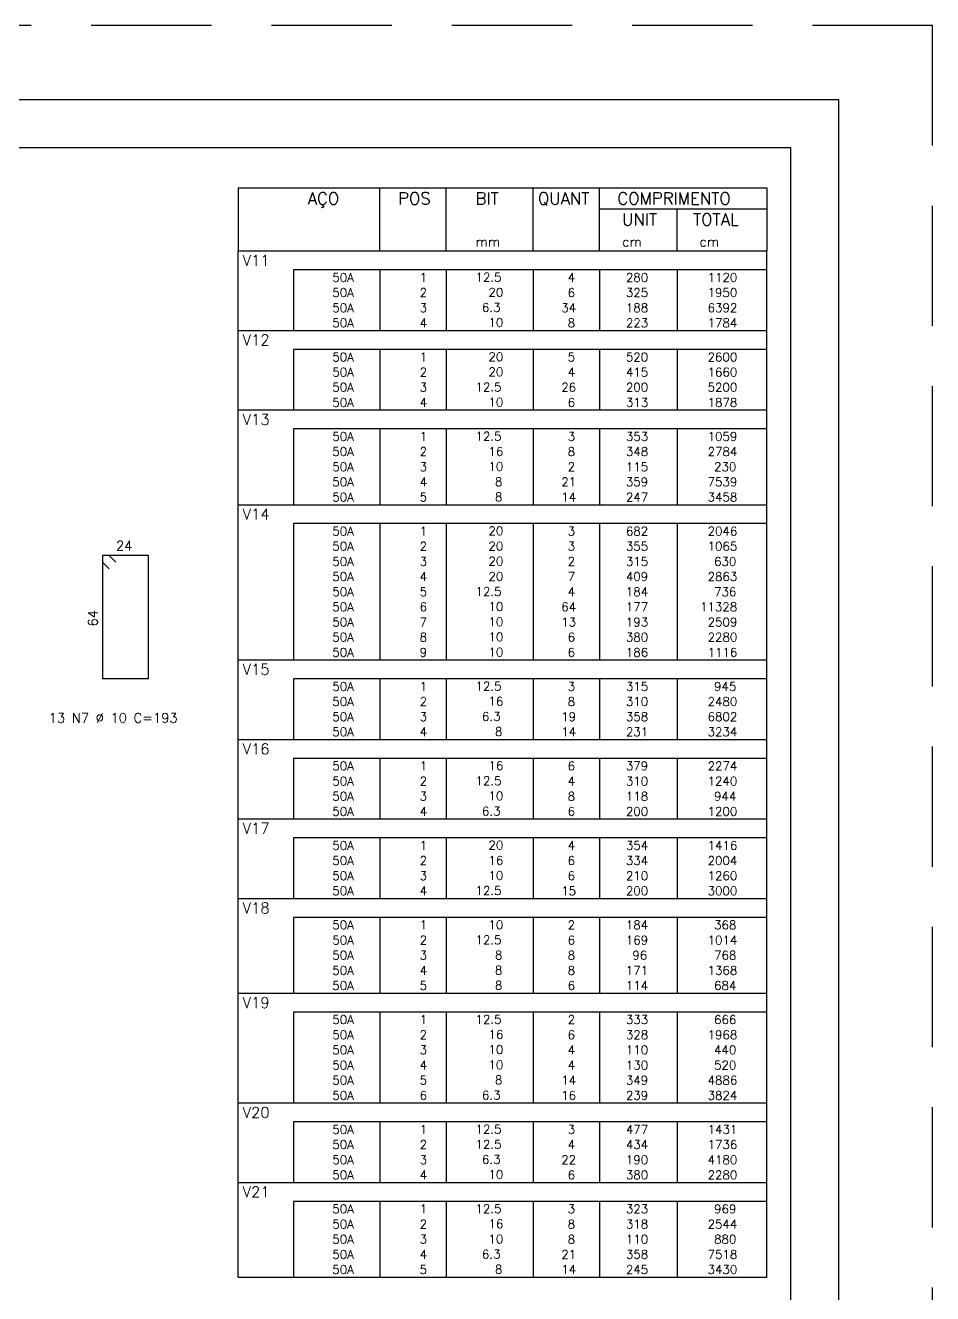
# Model space of a CAD drawing. Extents: x -2.3 to 85.7, y -1.9 to 60.6.
# Drawn here: x 66.86 to 85.73, y 34.23 to 60.61 of the extents above; entities that cross this region are included whole.
import ezdxf

# ---------------------------------------------------------------- set-up
doc = ezdxf.new("R2010")
doc.units = 0
doc.header["$MEASUREMENT"] = 0
doc.linetypes.add('HIDDEN', pattern=[0.375, 0.25, -0.125])
doc.layers.get('0').update_dxf_attribs({"linetype": 'CONTINUOUS'})
doc.layers.get('Defpoints').update_dxf_attribs({"linetype": 'CONTINUOUS'})
for name, color, linetype in [('ARQ_FOLHA', 7, 'CONTINUOUS'), ('PENA_02', 2, 'CONTINUOUS'), ('PENA_03', 3, 'CONTINUOUS'), ('PENA_05', 5, 'CONTINUOUS')]:
    doc.layers.add(name, color=color, linetype=linetype)
doc.styles.get("Standard").update_dxf_attribs({"font": 'ROMANS.SHX'})

# ---------------------------------------------------------------- blocks, each defined once
blk = doc.blocks.new('FOLHA A1 - 841 X 594')
at = {"layer": 'ARQ_FOLHA', "color": 1}
for points in [[(-841, 0), (0, 0), (0, 594), (-841, 594)], [(-816, 10), (-10, 10), (-10, 584), (-816, 584)]]:
    blk.add_lwpolyline(points, close=True, dxfattribs=at)
at = {"layer": 'Defpoints', "color": 8, "linetype": 'HIDDEN', "ltscale": 100}
blk.add_lwpolyline([(-860.5, 609.5), (-860.5, -15.5), (19.5, -15.5), (19.5, 609.5)], close=True, dxfattribs=at)
blk = doc.blocks.new('*U23')
blk.add_blockref('FOLHA A1 - 841 X 594', (0, 0))

msp = doc.modelspace()

# ---------------------------------------------------------------- linework, layer by layer
at = {"layer": 'PENA_02', "linetype": 'Continuous'}
for p, q in [((71.28, 57.227), (71.28, 55.914)), ((71.28, 57.227), (82.28, 57.227)), ((74.23, 55.914), (74.23, 57.227)), ((75.61, 55.914), (75.61, 57.227)), ((77.42, 55.914), (77.42, 57.227)), ((78.8, 55.914), (78.8, 57.227)), ((82.28, 57.227), (82.28, 55.914)), ((78.8, 56.789), (82.28, 56.789)), ((80.41, 55.914), (80.41, 56.789)), ((71.28, 55.914), (82.28, 55.914)), ((71.28, 55.521), (71.28, 55.914)), ((71.28, 55.914), (82.28, 55.914)), ((82.28, 55.521), (82.28, 55.914)), ((71.28, 55.206), (71.28, 55.521)), ((82.28, 55.521), (72.43, 55.521)), ((72.43, 55.521), (72.43, 55.206)), ((74.23, 55.521), (74.23, 55.206)), ((75.61, 55.521), (75.61, 55.206)), ((77.42, 55.521), (77.42, 55.206)), ((78.8, 55.521), (78.8, 55.206)), ((80.41, 55.521), (80.41, 55.206)), ((82.28, 55.206), (82.28, 55.521)), ((71.28, 54.891), (71.28, 55.206)), ((72.43, 55.206), (72.43, 54.891)), ((74.23, 55.206), (74.23, 54.891)), ((75.61, 55.206), (75.61, 54.891)), ((77.42, 55.206), (77.42, 54.891)), ((78.8, 55.206), (78.8, 54.891)), ((80.41, 55.206), (80.41, 54.891)), ((82.28, 54.891), (82.28, 55.206)), ((71.28, 54.576), (71.28, 54.891)), ((72.43, 54.891), (72.43, 54.576)), ((74.23, 54.891), (74.23, 54.576)), ((75.61, 54.891), (75.61, 54.576)), ((77.42, 54.891), (77.42, 54.576)), ((78.8, 54.891), (78.8, 54.576)), ((80.41, 54.891), (80.41, 54.576)), ((82.28, 54.576), (82.28, 54.891)), ((71.28, 54.261), (71.28, 54.576)), ((72.43, 54.576), (72.43, 54.261)), ((74.23, 54.576), (74.23, 54.261)), ((75.61, 54.576), (75.61, 54.261)), ((77.42, 54.576), (77.42, 54.261)), ((78.8, 54.576), (78.8, 54.261)), ((80.41, 54.576), (80.41, 54.261)), ((82.28, 54.261), (82.28, 54.576)), ((71.28, 53.867), (71.28, 54.261)), ((71.28, 54.261), (82.28, 54.261)), ((82.28, 53.867), (82.28, 54.261)), ((71.28, 53.552), (71.28, 53.867)), ((82.28, 53.867), (72.43, 53.867)), ((72.43, 53.867), (72.43, 53.552)), ((74.23, 53.867), (74.23, 53.552)), ((75.61, 53.867), (75.61, 53.552)), ((77.42, 53.867), (77.42, 53.552)), ((78.8, 53.867), (78.8, 53.552)), ((80.41, 53.867), (80.41, 53.552)), ((82.28, 53.552), (82.28, 53.867)), ((71.28, 53.237), (71.28, 53.552)), ((72.43, 53.552), (72.43, 53.237)), ((74.23, 53.552), (74.23, 53.237)), ((75.61, 53.552), (75.61, 53.237)), ((77.42, 53.552), (77.42, 53.237)), ((78.8, 53.552), (78.8, 53.237)), ((80.41, 53.552), (80.41, 53.237)), ((82.28, 53.237), (82.28, 53.552)), ((71.28, 52.922), (71.28, 53.237)), ((72.43, 53.237), (72.43, 52.922)), ((74.23, 53.237), (74.23, 52.922)), ((75.61, 53.237), (75.61, 52.922)), ((77.42, 53.237), (77.42, 52.922)), ((78.8, 53.237), (78.8, 52.922)), ((80.41, 53.237), (80.41, 52.922)), ((82.28, 52.922), (82.28, 53.237)), ((71.28, 52.607), (71.28, 52.922)), ((72.43, 52.922), (72.43, 52.607)), ((74.23, 52.922), (74.23, 52.607)), ((75.61, 52.922), (75.61, 52.607)), ((77.42, 52.922), (77.42, 52.607)), ((78.8, 52.922), (78.8, 52.607)), ((80.41, 52.922), (80.41, 52.607)), ((82.28, 52.607), (82.28, 52.922)), ((71.28, 52.213), (71.28, 52.607)), ((71.28, 52.607), (82.28, 52.607)), ((82.28, 52.213), (82.28, 52.607)), ((71.28, 51.898), (71.28, 52.213)), ((82.28, 52.213), (72.43, 52.213)), ((72.43, 52.213), (72.43, 51.898)), ((74.23, 52.213), (74.23, 51.898)), ((75.61, 52.213), (75.61, 51.898)), ((77.42, 52.213), (77.42, 51.898)), ((78.8, 52.213), (78.8, 51.898)), ((80.41, 52.213), (80.41, 51.898)), ((82.28, 51.898), (82.28, 52.213)), ((71.28, 51.583), (71.28, 51.898)), ((72.43, 51.898), (72.43, 51.583)), ((74.23, 51.898), (74.23, 51.583)), ((75.61, 51.898), (75.61, 51.583)), ((77.42, 51.898), (77.42, 51.583)), ((78.8, 51.898), (78.8, 51.583)), ((80.41, 51.898), (80.41, 51.583)), ((82.28, 51.583), (82.28, 51.898)), ((71.28, 51.268), (71.28, 51.583)), ((72.43, 51.583), (72.43, 51.268)), ((74.23, 51.583), (74.23, 51.268)), ((75.61, 51.583), (75.61, 51.268)), ((77.42, 51.583), (77.42, 51.268)), ((78.8, 51.583), (78.8, 51.268)), ((80.41, 51.583), (80.41, 51.268)), ((82.28, 51.268), (82.28, 51.583)), ((71.28, 50.953), (71.28, 51.268)), ((72.43, 51.268), (72.43, 50.953)), ((74.23, 51.268), (74.23, 50.953)), ((75.61, 51.268), (75.61, 50.953)), ((77.42, 51.268), (77.42, 50.953)), ((78.8, 51.268), (78.8, 50.953)), ((80.41, 51.268), (80.41, 50.953)), ((82.28, 50.953), (82.28, 51.268)), ((71.28, 50.638), (71.28, 50.953)), ((72.43, 50.953), (72.43, 50.638)), ((74.23, 50.953), (74.23, 50.638)), ((75.61, 50.953), (75.61, 50.638)), ((77.42, 50.953), (77.42, 50.638)), ((78.8, 50.953), (78.8, 50.638)), ((80.41, 50.953), (80.41, 50.638)), ((82.28, 50.638), (82.28, 50.953)), ((71.28, 50.244), (71.28, 50.638)), ((71.28, 50.638), (82.28, 50.638)), ((82.28, 50.244), (82.28, 50.638)), ((71.28, 49.929), (71.28, 50.244)), ((82.28, 50.244), (72.43, 50.244)), ((72.43, 50.244), (72.43, 49.929)), ((74.23, 50.244), (74.23, 49.929)), ((75.61, 50.244), (75.61, 49.929)), ((77.42, 50.244), (77.42, 49.929)), ((78.8, 50.244), (78.8, 49.929)), ((80.41, 50.244), (80.41, 49.929)), ((82.28, 49.929), (82.28, 50.244)), ((71.28, 49.614), (71.28, 49.929)), ((72.43, 49.929), (72.43, 49.614)), ((74.23, 49.929), (74.23, 49.614)), ((75.61, 49.929), (75.61, 49.614)), ((77.42, 49.929), (77.42, 49.614)), ((78.8, 49.929), (78.8, 49.614)), ((80.41, 49.929), (80.41, 49.614)), ((82.28, 49.614), (82.28, 49.929)), ((71.28, 49.299), (71.28, 49.614)), ((72.43, 49.614), (72.43, 49.299)), ((74.23, 49.614), (74.23, 49.299)), ((75.61, 49.614), (75.61, 49.299)), ((77.42, 49.614), (77.42, 49.299)), ((78.8, 49.614), (78.8, 49.299)), ((80.41, 49.614), (80.41, 49.299)), ((82.28, 49.299), (82.28, 49.614)), ((71.28, 48.984), (71.28, 49.299)), ((72.43, 49.299), (72.43, 48.984)), ((74.23, 49.299), (74.23, 48.984)), ((75.61, 49.299), (75.61, 48.984)), ((77.42, 49.299), (77.42, 48.984)), ((78.8, 49.299), (78.8, 48.984)), ((80.41, 49.299), (80.41, 48.984)), ((82.28, 48.984), (82.28, 49.299)), ((71.28, 48.669), (71.28, 48.984)), ((72.43, 48.984), (72.43, 48.669)), ((74.23, 48.984), (74.23, 48.669)), ((75.61, 48.984), (75.61, 48.669)), ((77.42, 48.984), (77.42, 48.669)), ((78.8, 48.984), (78.8, 48.669)), ((80.41, 48.984), (80.41, 48.669)), ((82.28, 48.669), (82.28, 48.984)), ((71.28, 48.354), (71.28, 48.669)), ((72.43, 48.669), (72.43, 48.354)), ((74.23, 48.669), (74.23, 48.354)), ((75.61, 48.669), (75.61, 48.354)), ((77.42, 48.669), (77.42, 48.354)), ((78.8, 48.669), (78.8, 48.354)), ((80.41, 48.669), (80.41, 48.354)), ((82.28, 48.354), (82.28, 48.669)), ((71.28, 48.039), (71.28, 48.354)), ((72.43, 48.354), (72.43, 48.039)), ((74.23, 48.354), (74.23, 48.039)), ((75.61, 48.354), (75.61, 48.039)), ((77.42, 48.354), (77.42, 48.039)), ((78.8, 48.354), (78.8, 48.039)), ((80.41, 48.354), (80.41, 48.039)), ((82.28, 48.039), (82.28, 48.354)), ((71.28, 47.724), (71.28, 48.039)), ((72.43, 48.039), (72.43, 47.724)), ((74.23, 48.039), (74.23, 47.724)), ((75.61, 48.039), (75.61, 47.724)), ((77.42, 48.039), (77.42, 47.724)), ((78.8, 48.039), (78.8, 47.724)), ((80.41, 48.039), (80.41, 47.724)), ((82.28, 47.724), (82.28, 48.039)), ((71.28, 47.409), (71.28, 47.724)), ((72.43, 47.724), (72.43, 47.409)), ((74.23, 47.724), (74.23, 47.409)), ((75.61, 47.724), (75.61, 47.409)), ((77.42, 47.724), (77.42, 47.409)), ((78.8, 47.724), (78.8, 47.409)), ((80.41, 47.724), (80.41, 47.409)), ((82.28, 47.409), (82.28, 47.724)), ((71.28, 47.016), (71.28, 47.409)), ((71.28, 47.409), (82.28, 47.409)), ((82.28, 47.016), (82.28, 47.409)), ((71.28, 46.701), (71.28, 47.016)), ((82.28, 47.016), (72.43, 47.016)), ((72.43, 47.016), (72.43, 46.701)), ((74.23, 47.016), (74.23, 46.701)), ((75.61, 47.016), (75.61, 46.701)), ((77.42, 47.016), (77.42, 46.701)), ((78.8, 47.016), (78.8, 46.701)), ((80.41, 47.016), (80.41, 46.701)), ((82.28, 46.701), (82.28, 47.016)), ((71.28, 46.386), (71.28, 46.701)), ((72.43, 46.701), (72.43, 46.386)), ((74.23, 46.701), (74.23, 46.386)), ((75.61, 46.701), (75.61, 46.386)), ((77.42, 46.701), (77.42, 46.386)), ((78.8, 46.701), (78.8, 46.386)), ((80.41, 46.701), (80.41, 46.386)), ((82.28, 46.386), (82.28, 46.701)), ((71.28, 46.071), (71.28, 46.386)), ((72.43, 46.386), (72.43, 46.071)), ((74.23, 46.386), (74.23, 46.071)), ((75.61, 46.386), (75.61, 46.071)), ((77.42, 46.386), (77.42, 46.071)), ((78.8, 46.386), (78.8, 46.071)), ((80.41, 46.386), (80.41, 46.071)), ((82.28, 46.071), (82.28, 46.386)), ((71.28, 45.756), (71.28, 46.071)), ((72.43, 46.071), (72.43, 45.756)), ((74.23, 46.071), (74.23, 45.756)), ((75.61, 46.071), (75.61, 45.756)), ((77.42, 46.071), (77.42, 45.756)), ((78.8, 46.071), (78.8, 45.756)), ((80.41, 46.071), (80.41, 45.756)), ((82.28, 45.756), (82.28, 46.071)), ((71.28, 45.362), (71.28, 45.756)), ((71.28, 45.756), (82.28, 45.756)), ((82.28, 45.362), (82.28, 45.756)), ((71.28, 45.047), (71.28, 45.362)), ((82.28, 45.362), (72.43, 45.362)), ((72.43, 45.362), (72.43, 45.047)), ((74.23, 45.362), (74.23, 45.047)), ((75.61, 45.362), (75.61, 45.047)), ((77.42, 45.362), (77.42, 45.047)), ((78.8, 45.362), (78.8, 45.047)), ((80.41, 45.362), (80.41, 45.047)), ((82.28, 45.047), (82.28, 45.362)), ((71.28, 44.732), (71.28, 45.047)), ((72.43, 45.047), (72.43, 44.732)), ((74.23, 45.047), (74.23, 44.732)), ((75.61, 45.047), (75.61, 44.732)), ((77.42, 45.047), (77.42, 44.732)), ((78.8, 45.047), (78.8, 44.732)), ((80.41, 45.047), (80.41, 44.732)), ((82.28, 44.732), (82.28, 45.047)), ((71.28, 44.417), (71.28, 44.732)), ((72.43, 44.732), (72.43, 44.417)), ((74.23, 44.732), (74.23, 44.417)), ((75.61, 44.732), (75.61, 44.417)), ((77.42, 44.732), (77.42, 44.417)), ((78.8, 44.732), (78.8, 44.417)), ((80.41, 44.732), (80.41, 44.417)), ((82.28, 44.417), (82.28, 44.732)), ((71.28, 44.102), (71.28, 44.417)), ((72.43, 44.417), (72.43, 44.102)), ((74.23, 44.417), (74.23, 44.102)), ((75.61, 44.417), (75.61, 44.102)), ((77.42, 44.417), (77.42, 44.102)), ((78.8, 44.417), (78.8, 44.102)), ((80.41, 44.417), (80.41, 44.102)), ((82.28, 44.102), (82.28, 44.417)), ((71.28, 43.708), (71.28, 44.102)), ((71.28, 44.102), (82.28, 44.102)), ((82.28, 43.708), (82.28, 44.102)), ((71.28, 43.393), (71.28, 43.708)), ((82.28, 43.708), (72.43, 43.708)), ((72.43, 43.708), (72.43, 43.393)), ((74.23, 43.708), (74.23, 43.393)), ((75.61, 43.708), (75.61, 43.393)), ((77.42, 43.708), (77.42, 43.393)), ((78.8, 43.708), (78.8, 43.393)), ((80.41, 43.708), (80.41, 43.393)), ((82.28, 43.393), (82.28, 43.708)), ((71.28, 43.078), (71.28, 43.393)), ((72.43, 43.393), (72.43, 43.078)), ((74.23, 43.393), (74.23, 43.078)), ((75.61, 43.393), (75.61, 43.078)), ((77.42, 43.393), (77.42, 43.078)), ((78.8, 43.393), (78.8, 43.078)), ((80.41, 43.393), (80.41, 43.078)), ((82.28, 43.078), (82.28, 43.393)), ((71.28, 42.763), (71.28, 43.078)), ((72.43, 43.078), (72.43, 42.763)), ((74.23, 43.078), (74.23, 42.763)), ((75.61, 43.078), (75.61, 42.763)), ((77.42, 43.078), (77.42, 42.763)), ((78.8, 43.078), (78.8, 42.763)), ((80.41, 43.078), (80.41, 42.763)), ((82.28, 42.763), (82.28, 43.078)), ((71.28, 42.448), (71.28, 42.763)), ((72.43, 42.763), (72.43, 42.448)), ((74.23, 42.763), (74.23, 42.448)), ((75.61, 42.763), (75.61, 42.448)), ((77.42, 42.763), (77.42, 42.448)), ((78.8, 42.763), (78.8, 42.448)), ((80.41, 42.763), (80.41, 42.448)), ((82.28, 42.448), (82.28, 42.763)), ((71.28, 42.054), (71.28, 42.448)), ((71.28, 42.448), (82.28, 42.448)), ((82.28, 42.054), (82.28, 42.448)), ((71.28, 41.739), (71.28, 42.054)), ((82.28, 42.054), (72.43, 42.054)), ((72.43, 42.054), (72.43, 41.739)), ((74.23, 42.054), (74.23, 41.739)), ((75.61, 42.054), (75.61, 41.739)), ((77.42, 42.054), (77.42, 41.739)), ((78.8, 42.054), (78.8, 41.739)), ((80.41, 42.054), (80.41, 41.739)), ((82.28, 41.739), (82.28, 42.054)), ((71.28, 41.424), (71.28, 41.739)), ((72.43, 41.739), (72.43, 41.424)), ((74.23, 41.739), (74.23, 41.424)), ((75.61, 41.739), (75.61, 41.424)), ((77.42, 41.739), (77.42, 41.424)), ((78.8, 41.739), (78.8, 41.424)), ((80.41, 41.739), (80.41, 41.424)), ((82.28, 41.424), (82.28, 41.739)), ((71.28, 41.109), (71.28, 41.424)), ((72.43, 41.424), (72.43, 41.109)), ((74.23, 41.424), (74.23, 41.109)), ((75.61, 41.424), (75.61, 41.109)), ((77.42, 41.424), (77.42, 41.109)), ((78.8, 41.424), (78.8, 41.109)), ((80.41, 41.424), (80.41, 41.109)), ((82.28, 41.109), (82.28, 41.424)), ((71.28, 40.794), (71.28, 41.109)), ((72.43, 41.109), (72.43, 40.794)), ((74.23, 41.109), (74.23, 40.794)), ((75.61, 41.109), (75.61, 40.794)), ((77.42, 41.109), (77.42, 40.794)), ((78.8, 41.109), (78.8, 40.794)), ((80.41, 41.109), (80.41, 40.794)), ((82.28, 40.794), (82.28, 41.109)), ((71.28, 40.479), (71.28, 40.794)), ((72.43, 40.794), (72.43, 40.479)), ((74.23, 40.794), (74.23, 40.479)), ((75.61, 40.794), (75.61, 40.479)), ((77.42, 40.794), (77.42, 40.479)), ((78.8, 40.794), (78.8, 40.479)), ((80.41, 40.794), (80.41, 40.479)), ((82.28, 40.479), (82.28, 40.794)), ((71.28, 40.086), (71.28, 40.479)), ((71.28, 40.479), (82.28, 40.479)), ((82.28, 40.086), (82.28, 40.479)), ((71.28, 39.771), (71.28, 40.086)), ((82.28, 40.086), (72.43, 40.086)), ((72.43, 40.086), (72.43, 39.771)), ((74.23, 40.086), (74.23, 39.771)), ((75.61, 40.086), (75.61, 39.771)), ((77.42, 40.086), (77.42, 39.771)), ((78.8, 40.086), (78.8, 39.771)), ((80.41, 40.086), (80.41, 39.771)), ((82.28, 39.771), (82.28, 40.086)), ((71.28, 39.456), (71.28, 39.771)), ((72.43, 39.771), (72.43, 39.456)), ((74.23, 39.771), (74.23, 39.456)), ((75.61, 39.771), (75.61, 39.456)), ((77.42, 39.771), (77.42, 39.456)), ((78.8, 39.771), (78.8, 39.456)), ((80.41, 39.771), (80.41, 39.456)), ((82.28, 39.456), (82.28, 39.771)), ((71.28, 39.141), (71.28, 39.456)), ((72.43, 39.456), (72.43, 39.141)), ((74.23, 39.456), (74.23, 39.141)), ((75.61, 39.456), (75.61, 39.141)), ((77.42, 39.456), (77.42, 39.141)), ((78.8, 39.456), (78.8, 39.141)), ((80.41, 39.456), (80.41, 39.141)), ((82.28, 39.141), (82.28, 39.456)), ((71.28, 38.826), (71.28, 39.141)), ((72.43, 39.141), (72.43, 38.826)), ((74.23, 39.141), (74.23, 38.826)), ((75.61, 39.141), (75.61, 38.826)), ((77.42, 39.141), (77.42, 38.826)), ((78.8, 39.141), (78.8, 38.826)), ((80.41, 39.141), (80.41, 38.826)), ((82.28, 38.826), (82.28, 39.141)), ((71.28, 38.511), (71.28, 38.826)), ((72.43, 38.826), (72.43, 38.511)), ((74.23, 38.826), (74.23, 38.511)), ((75.61, 38.826), (75.61, 38.511)), ((77.42, 38.826), (77.42, 38.511)), ((78.8, 38.826), (78.8, 38.511)), ((80.41, 38.826), (80.41, 38.511)), ((82.28, 38.511), (82.28, 38.826)), ((71.28, 38.196), (71.28, 38.511)), ((72.43, 38.511), (72.43, 38.196)), ((74.23, 38.511), (74.23, 38.196)), ((75.61, 38.511), (75.61, 38.196)), ((77.42, 38.511), (77.42, 38.196)), ((78.8, 38.511), (78.8, 38.196)), ((80.41, 38.511), (80.41, 38.196)), ((82.28, 38.196), (82.28, 38.511)), ((71.28, 37.802), (71.28, 38.196)), ((71.28, 38.196), (82.28, 38.196)), ((82.28, 37.802), (82.28, 38.196)), ((71.28, 37.487), (71.28, 37.802)), ((82.28, 37.802), (72.43, 37.802)), ((72.43, 37.802), (72.43, 37.487)), ((74.23, 37.802), (74.23, 37.487)), ((75.61, 37.802), (75.61, 37.487)), ((77.42, 37.802), (77.42, 37.487)), ((78.8, 37.802), (78.8, 37.487)), ((80.41, 37.802), (80.41, 37.487)), ((82.28, 37.487), (82.28, 37.802)), ((71.28, 37.172), (71.28, 37.487)), ((72.43, 37.487), (72.43, 37.172)), ((74.23, 37.487), (74.23, 37.172)), ((75.61, 37.487), (75.61, 37.172)), ((77.42, 37.487), (77.42, 37.172)), ((78.8, 37.487), (78.8, 37.172)), ((80.41, 37.487), (80.41, 37.172)), ((82.28, 37.172), (82.28, 37.487)), ((71.28, 36.857), (71.28, 37.172)), ((72.43, 37.172), (72.43, 36.857)), ((74.23, 37.172), (74.23, 36.857)), ((75.61, 37.172), (75.61, 36.857)), ((77.42, 37.172), (77.42, 36.857)), ((78.8, 37.172), (78.8, 36.857)), ((80.41, 37.172), (80.41, 36.857)), ((82.28, 36.857), (82.28, 37.172)), ((71.28, 36.542), (71.28, 36.857)), ((72.43, 36.857), (72.43, 36.542)), ((74.23, 36.857), (74.23, 36.542)), ((75.61, 36.857), (75.61, 36.542)), ((77.42, 36.857), (77.42, 36.542)), ((78.8, 36.857), (78.8, 36.542)), ((80.41, 36.857), (80.41, 36.542)), ((82.28, 36.542), (82.28, 36.857)), ((71.28, 36.148), (71.28, 36.542)), ((71.28, 36.542), (82.28, 36.542)), ((82.28, 36.148), (82.28, 36.542)), ((71.28, 35.833), (71.28, 36.148)), ((82.28, 36.148), (72.43, 36.148)), ((72.43, 36.148), (72.43, 35.833)), ((74.23, 36.148), (74.23, 35.833)), ((75.61, 36.148), (75.61, 35.833)), ((77.42, 36.148), (77.42, 35.833)), ((78.8, 36.148), (78.8, 35.833)), ((80.41, 36.148), (80.41, 35.833)), ((82.28, 35.833), (82.28, 36.148)), ((71.28, 35.518), (71.28, 35.833)), ((72.43, 35.833), (72.43, 35.518)), ((74.23, 35.833), (74.23, 35.518)), ((75.61, 35.833), (75.61, 35.518)), ((77.42, 35.833), (77.42, 35.518)), ((78.8, 35.833), (78.8, 35.518)), ((80.41, 35.833), (80.41, 35.518)), ((82.28, 35.518), (82.28, 35.833)), ((71.28, 35.203), (71.28, 35.518)), ((72.43, 35.518), (72.43, 35.203)), ((74.23, 35.518), (74.23, 35.203)), ((75.61, 35.518), (75.61, 35.203)), ((77.42, 35.518), (77.42, 35.203)), ((78.8, 35.518), (78.8, 35.203)), ((80.41, 35.518), (80.41, 35.203)), ((82.28, 35.203), (82.28, 35.518)), ((71.28, 34.888), (71.28, 35.203)), ((72.43, 35.203), (72.43, 34.888)), ((74.23, 35.203), (74.23, 34.888)), ((75.61, 35.203), (75.61, 34.888)), ((77.42, 35.203), (77.42, 34.888)), ((78.8, 35.203), (78.8, 34.888)), ((80.41, 35.203), (80.41, 34.888)), ((82.28, 34.888), (82.28, 35.203)), ((71.28, 34.573), (71.28, 34.888)), ((72.43, 34.888), (72.43, 34.573)), ((74.23, 34.888), (74.23, 34.573)), ((75.61, 34.888), (75.61, 34.573)), ((77.42, 34.888), (77.42, 34.573)), ((78.8, 34.888), (78.8, 34.573)), ((80.41, 34.888), (80.41, 34.573)), ((82.28, 34.573), (82.28, 34.888)), ((71.28, 34.573), (82.28, 34.573))]:
    msp.add_line(p, q, dxfattribs=at)
at = {"layer": 'PENA_05', "linetype": 'Continuous'}
for p, q in [((68.6, 49.584), (68.46, 49.584)), ((68.46, 49.584), (68.46, 47.024)), ((69.42, 49.584), (68.46, 49.584)), ((68.46, 49.584), (68.46, 49.444)), ((68.46, 49.444), (68.6, 49.304)), ((68.74, 49.444), (68.6, 49.584)), ((69.42, 47.024), (69.42, 49.584)), ((68.46, 47.024), (69.42, 47.024))]:
    msp.add_line(p, q, dxfattribs=at)

# ---------------------------------------------------------------- block references
at = {"xscale": 0.09999999999999938, "yscale": 0.09999999999999938, "zscale": 0.09999999999999938}
msp.add_blockref('*U23', (83.777, -0.344), dxfattribs=at)

# ---------------------------------------------------------------- texts
at = {"layer": 'PENA_02', "linetype": 'Continuous'}
for s, height, p in [('AÇO', 0.25, (72.73, 56.883)), ('POS', 0.25, (74.61, 56.883)), ('BIT', 0.25, (76.22, 56.883)), ('QUANT', 0.25, (77.517, 56.883)), ('COMPRIMENTO', 0.25, (79.17, 56.883)), ('UNIT', 0.25, (79.267, 56.446)), ('TOTAL', 0.25, (80.74, 56.446)), ('mm', 0.2, (76.22, 56.008)), ('cm', 0.2, (79.267, 56.008)), ('cm', 0.2, (80.877, 56.008)), ('V11', 0.225, (71.376, 55.605)), ('     50A', 0.18, (72.57, 55.273)), ('  1', 0.18, (74.81, 55.273)), ('   12.5', 0.18, (75.817, 55.279)), ('    4', 0.18, (77.6, 55.273)), ('    280', 0.18, (78.81, 55.273)), ('   1120', 0.18, (80.644, 55.273)), ('     50A', 0.18, (72.57, 54.958)), ('  2', 0.18, (74.81, 54.958)), ('     20', 0.18, (75.817, 54.964)), ('    6', 0.18, (77.6, 54.958)), ('    325', 0.18, (78.81, 54.958)), ('   1950', 0.18, (80.644, 54.958)), ('     50A', 0.18, (72.57, 54.643)), ('  3', 0.18, (74.81, 54.643)), ('    6.3', 0.18, (75.817, 54.649)), ('   34', 0.18, (77.6, 54.643)), ('    188', 0.18, (78.81, 54.643)), ('   6392', 0.18, (80.644, 54.643)), ('     50A', 0.18, (72.57, 54.328)), ('  4', 0.18, (74.81, 54.328)), ('     10', 0.18, (75.817, 54.334)), ('    8', 0.18, (77.6, 54.328)), ('    223', 0.18, (78.81, 54.328)), ('   1784', 0.18, (80.644, 54.328)), ('V12', 0.225, (71.376, 53.951)), ('     50A', 0.18, (72.57, 53.619)), ('  1', 0.18, (74.81, 53.619)), ('     20', 0.18, (75.817, 53.625)), ('    5', 0.18, (77.6, 53.619)), ('    520', 0.18, (78.81, 53.619)), ('   2600', 0.18, (80.644, 53.619)), ('     50A', 0.18, (72.57, 53.304)), ('  2', 0.18, (74.81, 53.304)), ('     20', 0.18, (75.817, 53.31)), ('    4', 0.18, (77.6, 53.304)), ('    415', 0.18, (78.81, 53.304)), ('   1660', 0.18, (80.644, 53.304)), ('     50A', 0.18, (72.57, 52.989)), ('  3', 0.18, (74.81, 52.989)), ('   12.5', 0.18, (75.817, 52.995)), ('   26', 0.18, (77.6, 52.989)), ('    200', 0.18, (78.81, 52.989)), ('   5200', 0.18, (80.644, 52.989)), ('     50A', 0.18, (72.57, 52.674)), ('  4', 0.18, (74.81, 52.674)), ('     10', 0.18, (75.817, 52.68)), ('    6', 0.18, (77.6, 52.674)), ('    313', 0.18, (78.81, 52.674)), ('   1878', 0.18, (80.644, 52.674)), ('V13', 0.225, (71.376, 52.298)), ('     50A', 0.18, (72.57, 51.966)), ('  1', 0.18, (74.81, 51.966)), ('   12.5', 0.18, (75.817, 51.971)), ('    3', 0.18, (77.6, 51.966)), ('    353', 0.18, (78.81, 51.966)), ('   1059', 0.18, (80.644, 51.966)), ('     50A', 0.18, (72.57, 51.651)), ('  2', 0.18, (74.81, 51.651)), ('     16', 0.18, (75.817, 51.656)), ('    8', 0.18, (77.6, 51.651)), ('    348', 0.18, (78.81, 51.651)), ('   2784', 0.18, (80.644, 51.651)), ('     50A', 0.18, (72.57, 51.336)), ('  3', 0.18, (74.81, 51.336)), ('     10', 0.18, (75.817, 51.341)), ('    2', 0.18, (77.6, 51.336)), ('    115', 0.18, (78.81, 51.336)), ('    230', 0.18, (80.644, 51.336)), ('     50A', 0.18, (72.57, 51.021)), ('  4', 0.18, (74.81, 51.021)), ('      8', 0.18, (75.817, 51.026)), ('   21', 0.18, (77.6, 51.021)), ('    359', 0.18, (78.81, 51.021)), ('   7539', 0.18, (80.644, 51.021)), ('     50A', 0.18, (72.57, 50.706)), ('  5', 0.18, (74.81, 50.706)), ('      8', 0.18, (75.817, 50.711)), ('   14', 0.18, (77.6, 50.706)), ('    247', 0.18, (78.81, 50.706)), ('   3458', 0.18, (80.644, 50.706)), ('V14', 0.225, (71.376, 50.329)), ('     50A', 0.18, (72.57, 49.997)), ('  1', 0.18, (74.81, 49.997)), ('     20', 0.18, (75.817, 50.002)), ('    3', 0.18, (77.6, 49.997)), ('    682', 0.18, (78.81, 49.997)), ('   2046', 0.18, (80.644, 49.997)), ('     50A', 0.18, (72.57, 49.682)), ('  2', 0.18, (74.81, 49.682)), ('     20', 0.18, (75.817, 49.687)), ('    3', 0.18, (77.6, 49.682)), ('    355', 0.18, (78.81, 49.682)), ('   1065', 0.18, (80.644, 49.682)), ('     50A', 0.18, (72.57, 49.367)), ('  3', 0.18, (74.81, 49.367)), ('     20', 0.18, (75.817, 49.372)), ('    2', 0.18, (77.6, 49.367)), ('    315', 0.18, (78.81, 49.367)), ('    630', 0.18, (80.644, 49.367)), ('     50A', 0.18, (72.57, 49.052)), ('  4', 0.18, (74.81, 49.052)), ('     20', 0.18, (75.817, 49.057)), ('    7', 0.18, (77.6, 49.052)), ('    409', 0.18, (78.81, 49.052)), ('   2863', 0.18, (80.644, 49.052)), ('     50A', 0.18, (72.57, 48.737)), ('  5', 0.18, (74.81, 48.737)), ('   12.5', 0.18, (75.817, 48.742)), ('    4', 0.18, (77.6, 48.737)), ('    184', 0.18, (78.81, 48.737)), ('    736', 0.18, (80.644, 48.737)), ('     50A', 0.18, (72.57, 48.422)), ('  6', 0.18, (74.81, 48.422)), ('     10', 0.18, (75.817, 48.427)), ('   64', 0.18, (77.6, 48.422)), ('    177', 0.18, (78.81, 48.422)), ('  11328', 0.18, (80.644, 48.422)), ('     50A', 0.18, (72.57, 48.107)), ('  7', 0.18, (74.81, 48.107)), ('     10', 0.18, (75.817, 48.112)), ('   13', 0.18, (77.6, 48.107)), ('    193', 0.18, (78.81, 48.107)), ('   2509', 0.18, (80.644, 48.107)), ('     50A', 0.18, (72.57, 47.792)), ('  8', 0.18, (74.81, 47.792)), ('     10', 0.18, (75.817, 47.797)), ('    6', 0.18, (77.6, 47.792)), ('    380', 0.18, (78.81, 47.792)), ('   2280', 0.18, (80.644, 47.792)), ('     50A', 0.18, (72.57, 47.477)), ('  9', 0.18, (74.81, 47.477)), ('     10', 0.18, (75.817, 47.482)), ('    6', 0.18, (77.6, 47.477)), ('    186', 0.18, (78.81, 47.477)), ('   1116', 0.18, (80.644, 47.477)), ('V15', 0.225, (71.376, 47.1)), ('   12.5', 0.18, (75.817, 46.774)), ('     50A', 0.18, (72.57, 46.768)), ('  1', 0.18, (74.81, 46.768)), ('    3', 0.18, (77.6, 46.768)), ('    315', 0.18, (78.81, 46.768)), ('    945', 0.18, (80.644, 46.768)), ('     50A', 0.18, (72.57, 46.453)), ('  2', 0.18, (74.81, 46.453)), ('     16', 0.18, (75.817, 46.459)), ('    8', 0.18, (77.6, 46.453)), ('    310', 0.18, (78.81, 46.453)), ('   2480', 0.18, (80.644, 46.453)), ('     50A', 0.18, (72.57, 46.138)), ('  3', 0.18, (74.81, 46.138)), ('    6.3', 0.18, (75.817, 46.144)), ('   19', 0.18, (77.6, 46.138)), ('    358', 0.18, (78.81, 46.138)), ('   6802', 0.18, (80.644, 46.138)), ('     50A', 0.18, (72.57, 45.823)), ('  4', 0.18, (74.81, 45.823)), ('      8', 0.18, (75.817, 45.829)), ('   14', 0.18, (77.6, 45.823)), ('    231', 0.18, (78.81, 45.823)), ('   3234', 0.18, (80.644, 45.823)), ('V16', 0.225, (71.376, 45.446)), ('     50A', 0.18, (72.57, 45.114)), ('  1', 0.18, (74.81, 45.114)), ('     16', 0.18, (75.817, 45.12)), ('    6', 0.18, (77.6, 45.114)), ('    379', 0.18, (78.81, 45.114)), ('   2274', 0.18, (80.644, 45.114)), ('     50A', 0.18, (72.57, 44.799)), ('  2', 0.18, (74.81, 44.799)), ('   12.5', 0.18, (75.817, 44.805)), ('    4', 0.18, (77.6, 44.799)), ('    310', 0.18, (78.81, 44.799)), ('   1240', 0.18, (80.644, 44.799)), ('     50A', 0.18, (72.57, 44.484)), ('  3', 0.18, (74.81, 44.484)), ('     10', 0.18, (75.817, 44.49)), ('    8', 0.18, (77.6, 44.484)), ('    118', 0.18, (78.81, 44.484)), ('    944', 0.18, (80.644, 44.484)), ('     50A', 0.18, (72.57, 44.169)), ('  4', 0.18, (74.81, 44.169)), ('    6.3', 0.18, (75.817, 44.175)), ('    6', 0.18, (77.6, 44.169)), ('    200', 0.18, (78.81, 44.169)), ('   1200', 0.18, (80.644, 44.169)), ('V17', 0.225, (71.376, 43.793)), ('     50A', 0.18, (72.57, 43.461)), ('  1', 0.18, (74.81, 43.461)), ('     20', 0.18, (75.817, 43.466)), ('    4', 0.18, (77.6, 43.461)), ('    354', 0.18, (78.81, 43.461)), ('   1416', 0.18, (80.644, 43.461)), ('     50A', 0.18, (72.57, 43.146)), ('  2', 0.18, (74.81, 43.146)), ('     16', 0.18, (75.817, 43.151)), ('    6', 0.18, (77.6, 43.146)), ('    334', 0.18, (78.81, 43.146)), ('   2004', 0.18, (80.644, 43.146)), ('     50A', 0.18, (72.57, 42.831)), ('  3', 0.18, (74.81, 42.831)), ('     10', 0.18, (75.817, 42.836)), ('    6', 0.18, (77.6, 42.831)), ('    210', 0.18, (78.81, 42.831)), ('   1260', 0.18, (80.644, 42.831)), ('     50A', 0.18, (72.57, 42.516)), ('  4', 0.18, (74.81, 42.516)), ('   12.5', 0.18, (75.817, 42.521)), ('   15', 0.18, (77.6, 42.516)), ('    200', 0.18, (78.81, 42.516)), ('   3000', 0.18, (80.644, 42.516)), ('V18', 0.225, (71.376, 42.139)), ('     50A', 0.18, (72.57, 41.807)), ('  1', 0.18, (74.81, 41.807)), ('     10', 0.18, (75.817, 41.812)), ('    2', 0.18, (77.6, 41.807)), ('    184', 0.18, (78.81, 41.807)), ('    368', 0.18, (80.644, 41.807)), ('   12.5', 0.18, (75.817, 41.497)), ('     50A', 0.18, (72.57, 41.492)), ('  2', 0.18, (74.81, 41.492)), ('    6', 0.18, (77.6, 41.492)), ('    169', 0.18, (78.81, 41.492)), ('   1014', 0.18, (80.644, 41.492)), ('     50A', 0.18, (72.57, 41.177)), ('  3', 0.18, (74.81, 41.177)), ('      8', 0.18, (75.817, 41.182)), ('    8', 0.18, (77.6, 41.177)), ('     96', 0.18, (78.81, 41.177)), ('    768', 0.18, (80.644, 41.177)), ('     50A', 0.18, (72.57, 40.862)), ('  4', 0.18, (74.81, 40.862)), ('      8', 0.18, (75.817, 40.867)), ('    8', 0.18, (77.6, 40.862)), ('    171', 0.18, (78.81, 40.862)), ('   1368', 0.18, (80.644, 40.862)), ('     50A', 0.18, (72.57, 40.547)), ('  5', 0.18, (74.81, 40.547)), ('      8', 0.18, (75.817, 40.552)), ('    6', 0.18, (77.6, 40.547)), ('    114', 0.18, (78.81, 40.547)), ('    684', 0.18, (80.644, 40.547)), ('V19', 0.225, (71.376, 40.17)), ('     50A', 0.18, (72.57, 39.838)), ('  1', 0.18, (74.81, 39.838)), ('   12.5', 0.18, (75.817, 39.844)), ('    2', 0.18, (77.6, 39.838)), ('    333', 0.18, (78.81, 39.838)), ('    666', 0.18, (80.644, 39.838)), ('     50A', 0.18, (72.57, 39.523)), ('  2', 0.18, (74.81, 39.523)), ('     16', 0.18, (75.817, 39.529)), ('    6', 0.18, (77.6, 39.523)), ('    328', 0.18, (78.81, 39.523)), ('   1968', 0.18, (80.644, 39.523)), ('     50A', 0.18, (72.57, 39.208)), ('  3', 0.18, (74.81, 39.208)), ('     10', 0.18, (75.817, 39.214)), ('    4', 0.18, (77.6, 39.208)), ('    110', 0.18, (78.81, 39.208)), ('    440', 0.18, (80.644, 39.208)), ('     50A', 0.18, (72.57, 38.893)), ('  4', 0.18, (74.81, 38.893)), ('     10', 0.18, (75.817, 38.899)), ('    4', 0.18, (77.6, 38.893)), ('    130', 0.18, (78.81, 38.893)), ('    520', 0.18, (80.644, 38.893)), ('     50A', 0.18, (72.57, 38.578)), ('  5', 0.18, (74.81, 38.578)), ('      8', 0.18, (75.817, 38.584)), ('   14', 0.18, (77.6, 38.578)), ('    349', 0.18, (78.81, 38.578)), ('   4886', 0.18, (80.644, 38.578)), ('     50A', 0.18, (72.57, 38.263)), ('  6', 0.18, (74.81, 38.263)), ('    6.3', 0.18, (75.817, 38.269)), ('   16', 0.18, (77.6, 38.263)), ('    239', 0.18, (78.81, 38.263)), ('   3824', 0.18, (80.644, 38.263)), ('V20', 0.225, (71.376, 37.886)), ('     50A', 0.18, (72.57, 37.554)), ('  1', 0.18, (74.81, 37.554)), ('   12.5', 0.18, (75.817, 37.56)), ('    3', 0.18, (77.6, 37.554)), ('    477', 0.18, (78.81, 37.554)), ('   1431', 0.18, (80.644, 37.554)), ('     50A', 0.18, (72.57, 37.239)), ('  2', 0.18, (74.81, 37.239)), ('   12.5', 0.18, (75.817, 37.245)), ('    4', 0.18, (77.6, 37.239)), ('    434', 0.18, (78.81, 37.239)), ('   1736', 0.18, (80.644, 37.239)), ('     50A', 0.18, (72.57, 36.924)), ('  3', 0.18, (74.81, 36.924)), ('    6.3', 0.18, (75.817, 36.93)), ('   22', 0.18, (77.6, 36.924)), ('    190', 0.18, (78.81, 36.924)), ('   4180', 0.18, (80.644, 36.924)), ('     50A', 0.18, (72.57, 36.609)), ('  4', 0.18, (74.81, 36.609)), ('     10', 0.18, (75.817, 36.615)), ('    6', 0.18, (77.6, 36.609)), ('    380', 0.18, (78.81, 36.609)), ('   2280', 0.18, (80.644, 36.609)), ('V21', 0.225, (71.376, 36.233)), ('     50A', 0.18, (72.57, 35.901)), ('  1', 0.18, (74.81, 35.901)), ('   12.5', 0.18, (75.817, 35.906)), ('    3', 0.18, (77.6, 35.901)), ('    323', 0.18, (78.81, 35.901)), ('    969', 0.18, (80.644, 35.901)), ('     50A', 0.18, (72.57, 35.586)), ('  2', 0.18, (74.81, 35.586)), ('     16', 0.18, (75.817, 35.591)), ('    8', 0.18, (77.6, 35.586)), ('    318', 0.18, (78.81, 35.586)), ('   2544', 0.18, (80.644, 35.586)), ('     50A', 0.18, (72.57, 35.271)), ('  3', 0.18, (74.81, 35.271)), ('     10', 0.18, (75.817, 35.276)), ('    8', 0.18, (77.6, 35.271)), ('    110', 0.18, (78.81, 35.271)), ('    880', 0.18, (80.644, 35.271)), ('     50A', 0.18, (72.57, 34.956)), ('  4', 0.18, (74.81, 34.956)), ('    6.3', 0.18, (75.817, 34.961)), ('   21', 0.18, (77.6, 34.956)), ('    358', 0.18, (78.81, 34.956)), ('   7518', 0.18, (80.644, 34.956)), ('     50A', 0.18, (72.57, 34.641)), ('  5', 0.18, (74.81, 34.641)), ('      8', 0.18, (75.817, 34.646)), ('   14', 0.18, (77.6, 34.641)), ('    245', 0.18, (78.81, 34.641)), ('   3430', 0.18, (80.644, 34.641))]:
    msp.add_text(s, height=height, dxfattribs=at).set_placement(p)
at = {"layer": 'PENA_03', "linetype": 'Continuous'}
for s, p in [('24', (68.74, 49.684)), ('13 N7 %%c 10 C=193', (67.34, 46.104))]:
    msp.add_text(s, height=0.2, dxfattribs=at).set_placement(p)
msp.add_text('64', height=0.2, rotation=90, dxfattribs=at).set_placement((68.36, 48.104))

doc.saveas('drawing.dxf')
